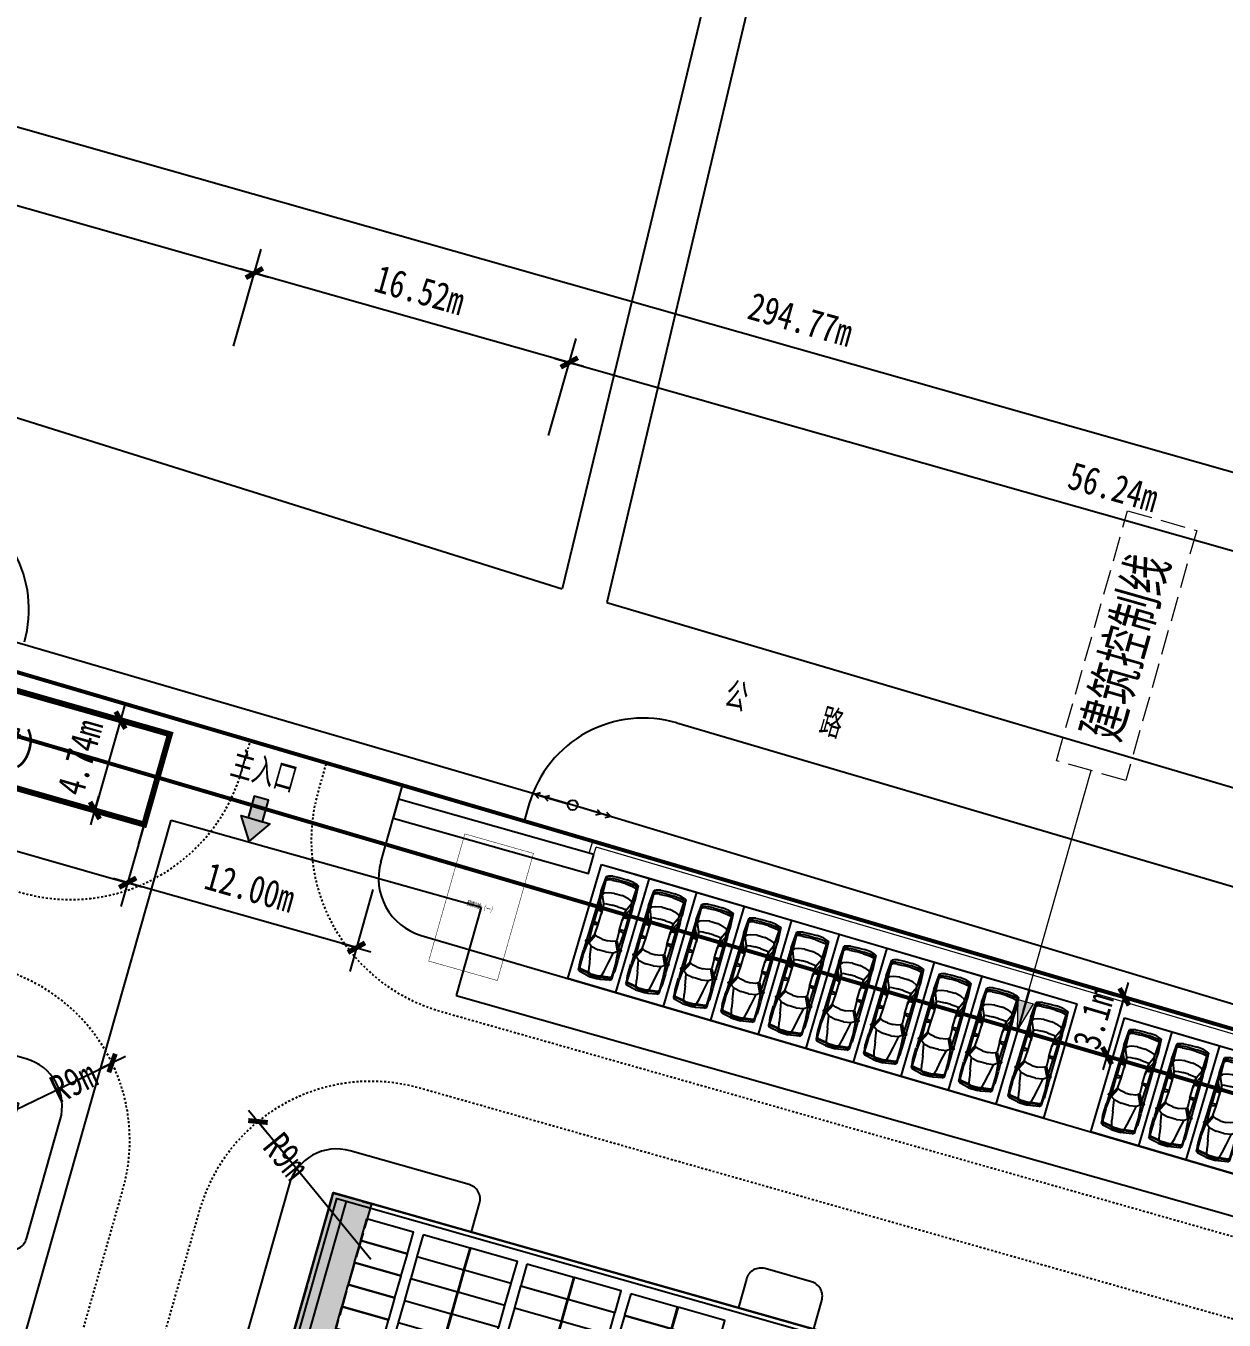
# Model space of a CAD drawing. Header units: millimetres. Extents: x 221342 to 221936, y -165780 to -165359.
# Drawn here: x 221606.5 to 221667, y -165521 to -165455.7 of the extents above; entities that cross this region are included whole.
import ezdxf
from ezdxf.enums import TextEntityAlignment as Align

# ---------------------------------------------------------------- set-up
doc = ezdxf.new("R2010")
doc.units = ezdxf.units.MM
for name, pattern in [('CENTER', [5.08, 3.175, -0.635, 0.635, -0.635]), ('DASH', [0.35, 0.25, -0.1]), ('DASHED', [1.524, 1.27, -0.254])]:
    doc.linetypes.add(name, pattern=pattern)
doc.layers.add('0-道路', color=22, linetype='Continuous', lineweight=0)
doc.layers.add('地形图', color=250, linetype='Continuous', lineweight=13)
for name, color, linetype in [('biao1', 5, 'Continuous'), ('COLUMN', 220, 'Continuous'), ('DIM_TEXT', 7, 'Continuous'), ('PUB_DIM', 3, 'Continuous'), ('SOLID_HATCH', 251, 'Continuous'), ('WALL', 51, 'Continuous'), ('zt-道路', 240, 'Continuous'), ('单元区域外轮廓', 7, 'ByLayer'), ('屋脊线', 7, 'ByLayer'), ('开关站', 7, 'ByLayer'), ('消防车道', 3, 'Continuous'), ('电缆通道', 7, 'ByLayer'), ('管线及附属设施', 4, 'Continuous'), ('组件', 7, 'ByLayer'), ('轴网标注', 240, 'Continuous'), ('阴影', 8, 'DASHED')]:
    doc.layers.add(name, color=color, linetype=linetype)
doc.styles.add('-仿宋_GB2312', font='', dxfattribs={"width": 0.8})
doc.styles.add('-黑体', font='', dxfattribs={"width": 0.7})
doc.styles.add('Albedo', font='gbenor', dxfattribs={"bigfont": 'gbcbig'})
doc.styles.add('dim_font', font='SIMPLEX.shx', dxfattribs={"width": 0.8})
doc.styles.get('-仿宋_GB2312').set_extended_font_data('FangSong_GB2312')
doc.styles.get('-黑体').set_extended_font_data('SimHei')
doc.dimstyles.new('AXIS150', dxfattribs={"dimscale": 1.5, "dimtxt": 300, "dimasz": 1, "dimexe": 250, "dimexo": 300, "dimgap": 150, "dimtad": 1, "dimdec": 0, "dimtxsty": 'dim_font', "dimblk": '_DIMX', "dimblk1": '_DIMX', "dimblk2": '_DIMX', "dimcen": 2.5, "dimse1": 1, "dimse2": 1, "dimclrt": 9, "dimazin": 3, "dimtfac": 1, "dimtdec": 0, "dimtix": 1, "dimtmove": 2, "dimatfit": 3, "dimldrblk": '_DIMX'})

# ---------------------------------------------------------------- blocks, each defined once
blk = doc.blocks.new('511301')
at = {"layer": '管线及附属设施', "color": 4, "linetype": 'Continuous', "flags": 128}
for points in [[(2, 0), (0.25, 0)], [(1.24, 0.15), (1.5, 0), (1.24, -0.15)], [(1.74, 0.15), (2, 0), (1.74, -0.15)]]:
    blk.add_lwpolyline(points, dxfattribs=at)
blk = doc.blocks.new('604')
at = {"layer": '管线及附属设施', "color": 4, "linetype": 'Continuous'}
blk.add_circle((0, 0), 0.25, dxfattribs=at)
blk = doc.blocks.new('_DIMX')
blk.add_line((-150, 0), (150, 0))
at = {"const_width": 50}
blk.add_lwpolyline([(-70, -70), (70, 70)], dxfattribs=at)
blk = doc.blocks.new('*D134')
at = {"layer": 'Defpoints', "color": 0, "linetype": 'Continuous', "transparency": 16777216}
for p in [(221518.442, -165443.843), (221618.07, -165468.158), (221617.023, -165471.845)]:
    blk.add_point(p, dxfattribs=at)
at = {"layer": '轴网标注', "color": 0, "linetype": 'Continuous', "lineweight": -2, "transparency": 16777216}
for p, q in [((221518.442, -165443.843), (221519.831, -165438.953)), ((221519.495, -165440.157), (221618.065, -165468.156)), ((221617.023, -165471.845), (221618.412, -165466.955))]:
    blk.add_line(p, q, dxfattribs=at)
at = {"layer": '轴网标注', "color": 0, "linetype": 'Continuous', "lineweight": -2, "transparency": 16777216, "xscale": 0.005, "yscale": 0.005, "zscale": 0.005}
for p, rotation in [((221519.49, -165440.156), 164.1427629060019), ((221618.07, -165468.158), 344.142762906002)]:
    blk.add_blockref('_DIMX', p, dxfattribs=dict(at, rotation=rotation))
at = {"layer": '轴网标注', "color": 9, "linetype": 'Continuous', "transparency": 16777216, "insert": (221569.176, -165452.762), "char_height": 1.4, "attachment_point": 5, "rotation": 344.14276, "style": '-仿宋_GB2312'}
blk.add_mtext('\\A1;102.48m', dxfattribs=at)
blk = doc.blocks.new('*D136')
at = {"layer": 'Defpoints', "color": 0, "linetype": 'Continuous', "transparency": 16777216}
for p in [(221618.07, -165468.158), (221617.023, -165471.845), (221632.914, -165476.359)]:
    blk.add_point(p, dxfattribs=at)
at = {"layer": '轴网标注', "color": 0, "linetype": 'Continuous', "lineweight": -2, "transparency": 16777216}
for p, q in [((221617.023, -165471.845), (221618.412, -165466.955)), ((221633.957, -165472.67), (221618.075, -165468.159)), ((221632.914, -165476.359), (221634.303, -165471.469))]:
    blk.add_line(p, q, dxfattribs=at)
at = {"layer": '轴网标注', "color": 0, "linetype": 'Continuous', "lineweight": -2, "transparency": 16777216, "xscale": 0.005, "yscale": 0.005, "zscale": 0.005}
for p, rotation in [((221618.07, -165468.158), 164.1427629060019), ((221633.961, -165472.671), 344.142762906002)]:
    blk.add_blockref('_DIMX', p, dxfattribs=dict(at, rotation=rotation))
at = {"layer": '轴网标注', "color": 9, "linetype": 'Continuous', "transparency": 16777216, "insert": (221626.412, -165469.02), "char_height": 1.4, "attachment_point": 5, "rotation": 344.14276, "style": '-仿宋_GB2312'}
blk.add_mtext('\\A1;16.52m', dxfattribs=at)
blk = doc.blocks.new('*D137')
at = {"layer": 'Defpoints', "color": 0, "linetype": 'Continuous', "transparency": 16777216}
for p in [(221501.364, -165438.992), (221787.009, -165512.174), (221784.918, -165519.536)]:
    blk.add_point(p, dxfattribs=at)
at = {"layer": '轴网标注', "color": 0, "linetype": 'Continuous', "lineweight": -2, "transparency": 16777216}
for p, q in [((221501.364, -165438.992), (221503.797, -165430.428)), ((221503.46, -165431.631), (221787.004, -165512.172)), ((221784.918, -165519.536), (221787.351, -165510.971))]:
    blk.add_line(p, q, dxfattribs=at)
at = {"layer": '轴网标注', "color": 0, "linetype": 'Continuous', "lineweight": -2, "transparency": 16777216, "xscale": 0.005, "yscale": 0.005, "zscale": 0.005}
for p, rotation in [((221503.455, -165431.63), 164.1427629060019), ((221787.009, -165512.174), 344.142762906002)]:
    blk.add_blockref('_DIMX', p, dxfattribs=dict(at, rotation=rotation))
at = {"layer": '轴网标注', "color": 9, "linetype": 'Continuous', "transparency": 16777216, "insert": (221645.628, -165470.507), "char_height": 1.4, "attachment_point": 5, "rotation": 344.14276, "style": '-仿宋_GB2312'}
blk.add_mtext('\\A1;294.77m', dxfattribs=at)
blk = doc.blocks.new('zjt')
at = {"layer": 'COLUMN', "linetype": 'Continuous'}
h = blk.add_hatch(color=220, dxfattribs=at)
h.paths.add_polyline_path([(517098695, 382777822), (517098695, 382776322), (517099820, 382777072)])
h.paths.add_polyline_path([(517097570, 382777447), (517097570, 382776697), (517098695, 382776697), (517098695, 382777447)])
at = {"layer": 'COLUMN', "color": 220, "linetype": 'Continuous', "flags": 128}
blk.add_lwpolyline([(517099820, 382777072), (517098695, 382776322), (517098695, 382777822), (517099820, 382777072)], dxfattribs=at)
blk.add_lwpolyline([(517098695, 382777447), (517097570, 382777447), (517097570, 382776697), (517098695, 382776697)], close=True, dxfattribs=at)
blk = doc.blocks.new('*D171')
at = {"layer": 'Defpoints', "color": 0, "linetype": 'Continuous', "transparency": 16777216}
for p in [(221610.64, -165490.531), (221609.345, -165495.09), (221610.024, -165495.283)]:
    blk.add_point(p, dxfattribs=at)
at = {"layer": '轴网标注', "color": 0, "linetype": 'Continuous', "lineweight": -2, "transparency": 16777216}
for p, q in [((221611.32, -165490.724), (221610.024, -165495.283)), ((221610.64, -165490.531), (221612.522, -165491.065)), ((221611.321, -165490.719), (221611.322, -165490.714)), ((221609.345, -165495.09), (221611.227, -165495.625)), ((221610.023, -165495.288), (221610.022, -165495.293))]:
    blk.add_line(p, q, dxfattribs=at)
at = {"layer": '轴网标注', "color": 0, "linetype": 'Continuous', "lineweight": -2, "transparency": 16777216, "xscale": 0.005, "yscale": 0.005, "zscale": 0.005}
for p, rotation in [((221611.32, -165490.724), 254.1427620873107), ((221610.024, -165495.283), 74.14276208731069)]:
    blk.add_blockref('_DIMX', p, dxfattribs=dict(at, rotation=rotation))
at = {"layer": '轴网标注', "color": 9, "linetype": 'Continuous', "transparency": 16777216, "insert": (221609.277, -165492.607), "char_height": 1.4, "attachment_point": 5, "rotation": 74.14276, "style": '-仿宋_GB2312'}
blk.add_mtext('\\A1;4.74m', dxfattribs=at)
blk = doc.blocks.new('*D172')
at = {"layer": 'Defpoints', "color": 0, "linetype": 'Continuous', "transparency": 16777216}
for p in [(221594.795, -165490.957), (221612.514, -165495.99), (221611.679, -165498.927)]:
    blk.add_point(p, dxfattribs=at)
at = {"layer": '轴网标注', "color": 0, "linetype": 'Continuous', "lineweight": -2, "transparency": 16777216}
for p, q in [((221594.795, -165490.957), (221593.619, -165495.096)), ((221593.965, -165493.895), (221611.675, -165498.925)), ((221612.514, -165495.99), (221611.338, -165500.129))]:
    blk.add_line(p, q, dxfattribs=at)
at = {"layer": '轴网标注', "color": 0, "linetype": 'Continuous', "lineweight": -2, "transparency": 16777216, "xscale": 0.005, "yscale": 0.005, "zscale": 0.005}
for p, rotation in [((221593.96, -165493.894), 164.1427629060019), ((221611.679, -165498.927), 344.142762906002)]:
    blk.add_blockref('_DIMX', p, dxfattribs=dict(at, rotation=rotation))
at = {"layer": '轴网标注', "color": 9, "linetype": 'Continuous', "transparency": 16777216, "insert": (221603.216, -165495.015), "char_height": 1.4, "attachment_point": 5, "rotation": 344.14276, "style": '-仿宋_GB2312'}
blk.add_mtext('\\A1;18.42m', dxfattribs=at)
blk = doc.blocks.new('*D149')
at = {"layer": 'Defpoints', "color": 0, "linetype": 'Continuous', "transparency": 16777216}
for p in [(221660.608, -165504.285), (221659.735, -165507.26), (221661.095, -165507.659)]:
    blk.add_point(p, dxfattribs=at)
at = {"layer": '轴网标注', "color": 0, "linetype": 'Continuous', "lineweight": -2, "transparency": 16777216}
for p, q in [((221660.608, -165504.285), (221663.167, -165505.037)), ((221661.967, -165504.689), (221661.096, -165507.654)), ((221659.735, -165507.26), (221662.294, -165508.011))]:
    blk.add_line(p, q, dxfattribs=at)
at = {"layer": '轴网标注', "color": 0, "linetype": 'Continuous', "lineweight": -2, "transparency": 16777216, "xscale": 0.005, "yscale": 0.005, "zscale": 0.005}
for p, rotation in [((221661.968, -165504.684), 73.63634582633532), ((221661.095, -165507.659), 253.6363458263354)]:
    blk.add_blockref('_DIMX', p, dxfattribs=dict(at, rotation=rotation))
at = {"layer": '轴网标注', "color": 9, "linetype": 'Continuous', "transparency": 16777216, "insert": (221660.44, -165505.79), "char_height": 1.4, "attachment_point": 5, "rotation": 73.63635, "style": '-仿宋_GB2312'}
blk.add_mtext('\\A1;3.1m', dxfattribs=at)
blk = doc.blocks.new('_F27')
for p, q in [((-2489, 522), (-2426, 736)), ((-2426, 736), (-2389, 824)), ((-2389, 824), (-1610, 874)), ((-2389, 824), (-1560, 874)), ((-2264, 812), (-2389, 824)), ((-2326, 736), (-2364, 522)), ((-2326, 736), (-2351, 596)), ((-2326, 736), (-2288, 811)), ((-2200, 786), (-2288, 811)), ((-2276, 522), (-2238, 736)), ((-2200, 786), (-2238, 736)), ((-1560, 874), (-2212, 815)), ((-2208, 815), (-2211, 814)), ((-1660, 862), (-2208, 815)), ((-1446, 761), (-2200, 786)), ((-1560, 874), (-1660, 862)), ((-1622, 510), (-1547, 698)), ((-1617, 869), (-1620, 866)), ((-1208, 874), (-1610, 874)), ((-1547, 698), (-1446, 761)), ((-1145, 799), (-1446, 761)), ((-1019, 572), (-1446, 761)), ((-1208, 874), (980, 889)), ((-1145, 799), (-682, 557)), ((-1145, 799), (124, 799)), ((-743, 849), (-793, 874)), ((-730, 799), (-743, 849)), ((-630, 555), (-730, 799)), ((-642, 799), (-605, 554)), ((-2, 547), (-27, 877)), ((124, 799), (61, 547)), ((941, 773), (124, 799)), ((564, 572), (941, 773)), ((1079, 748), (614, 522)), ((941, 773), (941, 874)), ((983, 777), (941, 773)), ((941, 773), (987, 765)), ((980, 902), (995, 790)), ((980, 790), (980, 898)), ((995, 790), (980, 790)), ((980, 790), (992, 746)), ((984, 905), (1020, 939)), ((992, 746), (1021, 747)), ((995, 790), (1022, 746)), ((1022, 748), (995, 790)), ((1021, 747), (1022, 748)), ((1053, 768), (1022, 746)), ((1036, 935), (1062, 857)), ((1036, 756), (1079, 748)), ((1051, 889), (1497, 893)), ((1057, 776), (1062, 857)), ((1770, 849), (1058, 784)), ((1204, 585), (1079, 748)), ((1506, 899), (2121, 899)), ((2461, 849), (1770, 849)), ((2272, 876), (2121, 899)), ((2272, 876), (2272, 874)), ((2437, 851), (2272, 876)), ((2511, 874), (2287, 874)), ((2398, 849), (2461, 773)), ((2437, 850), (2433, 851)), ((2498, 773), (2436, 849)), ((2511, 874), (2450, 850)), ((2461, 773), (2523, 321)), ((2561, 321), (2498, 773)), ((2599, 773), (2511, 874)), ((2599, 773), (2687, 321)), ((-2489, 522), (-2514, 196)), ((-2514, -206), (-2514, 196)), ((-2364, 522), (-2389, 196)), ((-2389, -206), (-2389, 196)), ((-2351, 594), (-2351, 596)), ((-2301, 196), (-2276, 522)), ((-2301, 196), (-2301, -206)), ((-1622, 510), (-1685, 196)), ((-1685, -206), (-1685, 196)), ((-1082, 145), (-1070, 371)), ((-1082, 145), (-1082, -156)), ((-1070, 371), (-1057, 510)), ((-1019, 572), (-1057, 510)), ((-680, 556), (-1019, 572)), ((-1019, 572), (-479, 547)), ((-680, 556), (-630, 555)), ((-605, 554), (-630, 555)), ((-479, 547), (-605, 554)), ((61, 547), (-479, 547)), ((61, 547), (564, 572)), ((564, 572), (614, 522)), ((614, 522), (677, 371)), ((677, 371), (714, 145)), ((714, -156), (714, 145)), ((1795, 472), (1204, 585)), ((1280, 196), (1204, 585)), ((1280, 196), (1280, -206)), ((2222, 397), (1795, 472)), ((2523, 321), (2222, 397)), ((2523, 321), (2586, 321)), ((2523, 321), (2561, 196)), ((2580, 196), (2542, 321)), ((2561, 196), (2561, -206)), ((2611, 196), (2574, 321)), ((2580, 321), (2618, 196)), ((2580, 196), (2580, -206)), ((2611, 196), (2611, -206)), ((2618, -206), (2618, 196)), ((2687, 321), (2699, 196)), ((2699, -206), (2699, 196)), ((-2489, -533), (-2514, -206)), ((-2489, -533), (-2426, -747)), ((-2389, -206), (-2364, -533)), ((-2326, -747), (-2364, -533)), ((-2351, -607), (-2351, -605)), ((-2351, -607), (-2326, -747)), ((-2276, -533), (-2301, -206)), ((-2276, -533), (-2238, -747)), ((-1685, -206), (-1622, -520)), ((-1622, -520), (-1547, -709)), ((-1019, -583), (-1446, -772)), ((-682, -568), (-1145, -809)), ((-1070, -382), (-1082, -156)), ((-1057, -520), (-1070, -382)), ((-1019, -583), (-1057, -520)), ((-479, -558), (-1019, -583)), ((-1019, -583), (-680, -567)), ((-730, -809), (-630, -566)), ((-680, -567), (-682, -568)), ((-680, -567), (-630, -566)), ((-605, -565), (-642, -809)), ((-630, -566), (-605, -565)), ((-605, -565), (-479, -558)), ((61, -558), (-479, -558)), ((-2, -558), (-27, -884)), ((61, -558), (124, -809)), ((564, -583), (61, -558)), ((614, -533), (564, -583)), ((564, -583), (941, -784)), ((677, -382), (614, -533)), ((1079, -759), (614, -533)), ((714, -156), (677, -382)), ((1204, -596), (1079, -759)), ((1204, -596), (1280, -206)), ((1795, -483), (1204, -596)), ((1795, -483), (2222, -407)), ((2523, -332), (2222, -407)), ((2523, -332), (2461, -784)), ((2561, -332), (2498, -784)), ((2523, -332), (2561, -206)), ((2586, -332), (2523, -332)), ((2580, -206), (2542, -332)), ((2618, -6), (2561, -6)), ((2574, -332), (2611, -206)), ((2618, -206), (2580, -332)), ((2687, -332), (2599, -784)), ((2687, -332), (2699, -206)), ((-2426, -747), (-2389, -835)), ((-2389, -835), (-2264, -823)), ((-1560, -885), (-2389, -835)), ((-1610, -885), (-2389, -835)), ((-2326, -747), (-2288, -822)), ((-2288, -822), (-2200, -797)), ((-2200, -797), (-2238, -747)), ((-2212, -826), (-1560, -885)), ((-2208, -826), (-2211, -825)), ((-1660, -872), (-2208, -826)), ((-1446, -772), (-2200, -797)), ((-1560, -885), (-1660, -872)), ((-1621, -877), (-1617, -880)), ((-1610, -885), (-1208, -885)), ((-1547, -709), (-1446, -772)), ((-1145, -809), (-1446, -772)), ((-1208, -885), (980, -900)), ((-1145, -809), (124, -809)), ((-743, -860), (-793, -885)), ((-743, -860), (-730, -809)), ((941, -784), (124, -809)), ((987, -776), (941, -784)), ((983, -788), (941, -784)), ((941, -885), (941, -784)), ((992, -757), (980, -800)), ((995, -800), (980, -800)), ((995, -800), (980, -913)), ((980, -909), (980, -800)), ((984, -916), (1020, -950)), ((992, -757), (1021, -758)), ((995, -800), (1022, -757)), ((1022, -758), (995, -800)), ((1021, -758), (1022, -758)), ((1022, -757), (1053, -779)), ((1036, -767), (1079, -759)), ((1036, -946), (1062, -867)), ((1051, -901), (1497, -904)), ((1057, -787), (1062, -867)), ((1770, -860), (1058, -795)), ((2121, -910), (1506, -910)), ((1770, -860), (2461, -860)), ((2121, -910), (2272, -887)), ((2270, -887), (2121, -910)), ((2437, -861), (2272, -887)), ((2272, -885), (2272, -887)), ((2285, -885), (2511, -885)), ((2398, -860), (2461, -784)), ((2436, -860), (2498, -784)), ((2437, -861), (2436, -860)), ((2450, -861), (2511, -885)), ((2599, -784), (2511, -885))]:
    blk.add_line(p, q)
for centre, start, end in [((990, 898), 132.96497, 179.74535), ((1027, 932), 18.15727, 132.96497), ((1047, 776), 305.15418, 356.86364), ((990, -909), 180.25465, 227.03503), ((1027, -942), 227.03503, 341.84273), ((1047, -787), 3.17983, 54.84582)]:
    blk.add_arc(centre, 10, start, end)
at = {"width": 0.8, "flags": 9}
for tag in ['XSIZE', 'YSIZE']:
    blk.add_attdef(tag, (0, 0), '', height=0.5, dxfattribs=at)
blk = doc.blocks.new('*D123')
at = {"layer": 'Defpoints', "color": 0, "linetype": 'Continuous', "transparency": 16777216}
for p in [(221612.514, -165495.99), (221611.679, -165498.927), (221624.057, -165499.269)]:
    blk.add_point(p, dxfattribs=at)
at = {"layer": '轴网标注', "color": 0, "linetype": 'Continuous', "lineweight": -2, "transparency": 16777216}
for p, q in [((221612.514, -165495.99), (221611.338, -165500.129)), ((221623.218, -165502.204), (221611.684, -165498.928)), ((221624.057, -165499.269), (221622.881, -165503.408))]:
    blk.add_line(p, q, dxfattribs=at)
at = {"layer": '轴网标注', "color": 0, "linetype": 'Continuous', "lineweight": -2, "transparency": 16777216, "xscale": 0.005, "yscale": 0.005, "zscale": 0.005}
for p, rotation in [((221611.679, -165498.927), 164.1427629060019), ((221623.223, -165502.206), 344.142762906002)]:
    blk.add_blockref('_DIMX', p, dxfattribs=dict(at, rotation=rotation))
at = {"layer": '轴网标注', "color": 9, "linetype": 'Continuous', "transparency": 16777216, "insert": (221617.847, -165499.171), "char_height": 1.4, "attachment_point": 5, "rotation": 344.14276, "style": '-仿宋_GB2312'}
blk.add_mtext('\\A1;12.00m', dxfattribs=at)
blk = doc.blocks.new('*D118')
at = {"layer": 'Defpoints', "color": 0, "linetype": 'Continuous', "transparency": 16777216}
for p in [(221632.914, -165476.359), (221688.061, -165488.039), (221687.014, -165491.726)]:
    blk.add_point(p, dxfattribs=at)
at = {"layer": '轴网标注', "color": 0, "linetype": 'Continuous', "lineweight": -2, "transparency": 16777216}
for p, q in [((221632.914, -165476.359), (221634.303, -165471.469)), ((221633.966, -165472.673), (221688.056, -165488.037)), ((221687.014, -165491.726), (221688.403, -165486.836))]:
    blk.add_line(p, q, dxfattribs=at)
at = {"layer": '轴网标注', "color": 0, "linetype": 'Continuous', "lineweight": -2, "transparency": 16777216, "xscale": 0.005, "yscale": 0.005, "zscale": 0.005}
for p, rotation in [((221633.961, -165472.671), 164.1427629060019), ((221688.061, -165488.039), 344.142762906002)]:
    blk.add_blockref('_DIMX', p, dxfattribs=dict(at, rotation=rotation))
at = {"layer": '轴网标注', "color": 9, "linetype": 'Continuous', "transparency": 16777216, "insert": (221661.408, -165478.96), "char_height": 1.4, "attachment_point": 5, "rotation": 344.14276, "style": '-仿宋_GB2312'}
blk.add_mtext('\\A1;56.24m', dxfattribs=at)
blk = doc.blocks.new('*D96')
at = {"layer": 'Defpoints', "color": 0, "linetype": 'Continuous', "transparency": 16777216}
for p in [(221610.891, -165508.027), (221602.786, -165511.939)]:
    blk.add_point(p, dxfattribs=at)
at = {"layer": '轴网标注', "color": 0, "linetype": 'Continuous', "lineweight": -2, "transparency": 16777216}
for p, q in [((221602.786, -165511.939), (221610.891, -165508.027)), ((221610.895, -165508.024), (221610.9, -165508.022))]:
    blk.add_line(p, q, dxfattribs=at)
at = {"layer": '轴网标注', "color": 0, "linetype": 'Continuous', "lineweight": -2, "transparency": 16777216, "xscale": 0.005, "yscale": 0.005, "zscale": 0.005, "rotation": 205.767396178951}
blk.add_blockref('_DIMX', (221610.891, -165508.027), dxfattribs=at)
at = {"layer": '轴网标注', "color": 9, "linetype": 'Continuous', "transparency": 16777216, "insert": (221608.948, -165508.965), "char_height": 1.4, "attachment_point": 5, "rotation": 25.7674, "style": '-仿宋_GB2312'}
blk.add_mtext('\\A1;R9m', dxfattribs=at)
blk = doc.blocks.new('*D97')
at = {"layer": 'Defpoints', "color": 0, "linetype": 'Continuous', "transparency": 16777216}
for p in [(221618.254, -165510.98), (221623.948, -165517.95)]:
    blk.add_point(p, dxfattribs=at)
at = {"layer": '轴网标注', "color": 0, "linetype": 'Continuous', "lineweight": -2, "transparency": 16777216}
for p, q in [((221618.251, -165510.977), (221618.248, -165510.973)), ((221623.948, -165517.95), (221618.254, -165510.98))]:
    blk.add_line(p, q, dxfattribs=at)
at = {"layer": '轴网标注', "color": 0, "linetype": 'Continuous', "lineweight": -2, "transparency": 16777216, "xscale": 0.005, "yscale": 0.005, "zscale": 0.005, "rotation": 309.2465936560822}
blk.add_blockref('_DIMX', (221618.254, -165510.98), dxfattribs=at)
at = {"layer": '轴网标注', "color": 9, "linetype": 'Continuous', "transparency": 16777216, "insert": (221619.687, -165512.734), "char_height": 1.4, "attachment_point": 5, "rotation": 309.24659, "style": '-仿宋_GB2312'}
blk.add_mtext('\\A1;R9m', dxfattribs=at)
blk = doc.blocks.new('*U27')
at = {"layer": '单元区域外轮廓', "color": 2}
for points in [[(2020, 88240, 16249), (58500, 88239, 16249), (58500, 31759, 16249), (2020, 31760, 16249), (2020, 88240, 16249)], [(2020, 88240, 17999), (58500, 88239, 17999), (58500, 31759, 17999), (2020, 31760, 17999), (2020, 88240, 17999)]]:
    blk.add_polyline3d(points, close=True, dxfattribs=at)
at = {"flags": 1}
for tag in ['unit_id', 'unit_name', 'parapet_height', 'ground_elevation', 'is_enable_parapet']:
    blk.add_attdef(tag, (0, 0), '', height=2.5, dxfattribs=at)
blk = doc.blocks.new('*U28')
at = {"layer": '屋脊线', "color": 30}
for p, q in [((30260, 88240, 17629), (2020, 88240, 16249)), ((2020, 88240, 16249), (2020, 31760, 16249))]:
    blk.add_line(p, q, dxfattribs=at)
at = {"flags": 1}
for tag in ['unit_id', 'unit_name']:
    blk.add_attdef(tag, (0, 0), '', height=2.5, dxfattribs=at)
blk = doc.blocks.new('*U29')
at = {"layer": '组件', "color": 0}
blk.add_polyline3d([(0, 0, 0), (0, -113.4, 0), (246.2, -113.4, 12), (246.2, 0, 12)], close=True, dxfattribs=at)
at = {"flags": 1}
for tag in ['mounting-hole-spacing1', 'mounting-hole-spacing2', 'module-material', 'vmpo', 'voco', 'silicon-material', 'panel-length', 'panel-width', 'panel-height', 'userid', 'theme', 'note', 'name', 'pmax', 'company-name', 'id', 'impo', 'isco']:
    blk.add_attdef(tag, (0, 0), '', height=2.5, dxfattribs=at)
blk = doc.blocks.new('*U30')
at = {"layer": '组件', "color": 231}
for p in [(399.9, 8744, 1644.6), (696.1, 8744, 1659), (944.3, 8744, 1671.2), (1240.4, 8744, 1685.6), (1488.6, 8744, 1697.8), (1784.8, 8744, 1712.2), (2033, 8744, 1724.4), (399.9, 8628.6, 1644.6), (696.1, 8628.6, 1659), (944.3, 8628.6, 1671.2), (1240.4, 8628.6, 1685.6), (1488.6, 8628.6, 1697.8), (1784.8, 8628.6, 1712.2), (2033, 8628.6, 1724.4), (399.9, 8513.2, 1644.6), (696.1, 8513.2, 1659), (944.3, 8513.2, 1671.2), (1240.4, 8513.2, 1685.6), (1488.6, 8513.2, 1697.8), (1784.8, 8513.2, 1712.2), (2033, 8513.2, 1724.4), (399.9, 8397.8, 1644.6), (696.1, 8397.8, 1659), (944.3, 8397.8, 1671.2), (1240.4, 8397.8, 1685.6), (1488.6, 8397.8, 1697.8), (1784.8, 8397.8, 1712.2), (2033, 8397.8, 1724.4), (399.9, 8282.4, 1644.6), (696.1, 8282.4, 1659), (944.3, 8282.4, 1671.2), (1240.4, 8282.4, 1685.6), (1488.6, 8282.4, 1697.8), (1784.8, 8282.4, 1712.2), (2033, 8282.4, 1724.4), (399.9, 8167, 1644.6), (696.1, 8167, 1659), (944.3, 8167, 1671.2), (1240.4, 8167, 1685.6), (1488.6, 8167, 1697.8), (1784.8, 8167, 1712.2), (2033, 8167, 1724.4), (399.9, 8051.6, 1644.6), (696.1, 8051.6, 1659), (944.3, 8051.6, 1671.2), (1240.4, 8051.6, 1685.6), (1488.6, 8051.6, 1697.8), (1784.8, 8051.6, 1712.2), (2033, 8051.6, 1724.4), (399.9, 7936.2, 1644.6), (696.1, 7936.2, 1659), (944.3, 7936.2, 1671.2), (1240.4, 7936.2, 1685.6), (1488.6, 7936.2, 1697.8), (1784.8, 7936.2, 1712.2), (2033, 7936.2, 1724.4), (399.9, 7820.8, 1644.6), (696.1, 7820.8, 1659), (944.3, 7820.8, 1671.2), (1240.4, 7820.8, 1685.6), (1488.6, 7820.8, 1697.8), (1784.8, 7820.8, 1712.2), (2033, 7820.8, 1724.4), (399.9, 7705.4, 1644.6), (696.1, 7705.4, 1659), (944.3, 7705.4, 1671.2), (1240.4, 7705.4, 1685.6), (1488.6, 7705.4, 1697.8), (1784.8, 7705.4, 1712.2), (2033, 7705.4, 1724.4), (399.9, 7590, 1644.6), (696.1, 7590, 1659), (944.3, 7590, 1671.2), (1240.4, 7590, 1685.6), (1488.6, 7590, 1697.8), (1784.8, 7590, 1712.2), (2033, 7590, 1724.4), (399.9, 7426.6, 1644.6), (696.1, 7426.6, 1659), (944.3, 7426.6, 1671.2), (1240.4, 7426.6, 1685.6), (1488.6, 7426.6, 1697.8), (1784.8, 7426.6, 1712.2), (2033, 7426.6, 1724.4), (399.9, 7311.2, 1644.6), (696.1, 7311.2, 1659), (944.3, 7311.2, 1671.2), (1240.4, 7311.2, 1685.6), (1488.6, 7311.2, 1697.8), (1784.8, 7311.2, 1712.2), (2033, 7311.2, 1724.4), (399.9, 7195.8, 1644.6), (696.1, 7195.8, 1659), (944.3, 7195.8, 1671.2), (1240.4, 7195.8, 1685.6), (1488.6, 7195.8, 1697.8), (1784.8, 7195.8, 1712.2), (2033, 7195.8, 1724.4), (399.9, 7080.4, 1644.6), (696.1, 7080.4, 1659), (944.3, 7080.4, 1671.2), (1240.4, 7080.4, 1685.6), (1488.6, 7080.4, 1697.8), (1784.8, 7080.4, 1712.2), (2033, 7080.4, 1724.4), (399.9, 6965, 1644.6), (696.1, 6965, 1659), (944.3, 6965, 1671.2), (1240.4, 6965, 1685.6), (1488.6, 6965, 1697.8), (1784.8, 6965, 1712.2), (2033, 6965, 1724.4), (399.9, 6849.6, 1644.6), (696.1, 6849.6, 1659), (944.3, 6849.6, 1671.2), (1240.4, 6849.6, 1685.6), (1488.6, 6849.6, 1697.8), (1784.8, 6849.6, 1712.2), (2033, 6849.6, 1724.4), (399.9, 6734.2, 1644.6), (696.1, 6734.2, 1659), (944.3, 6734.2, 1671.2), (1240.4, 6734.2, 1685.6), (1488.6, 6734.2, 1697.8), (1784.8, 6734.2, 1712.2), (2033, 6734.2, 1724.4), (399.9, 6618.8, 1644.6), (696.1, 6618.8, 1659), (944.3, 6618.8, 1671.2), (1240.4, 6618.8, 1685.6), (1488.6, 6618.8, 1697.8), (1784.8, 6618.8, 1712.2), (2033, 6618.8, 1724.4), (399.9, 6503.4, 1644.6), (696.1, 6503.4, 1659), (944.3, 6503.4, 1671.2), (1240.4, 6503.4, 1685.6), (1488.6, 6503.4, 1697.8), (1784.8, 6503.4, 1712.2), (2033, 6503.4, 1724.4), (399.9, 6388, 1644.6), (696.1, 6388, 1659), (944.3, 6388, 1671.2), (1240.4, 6388, 1685.6), (1488.6, 6388, 1697.8), (1784.8, 6388, 1712.2), (2033, 6388, 1724.4), (399.9, 6272.6, 1644.6), (696.1, 6272.6, 1659), (944.3, 6272.6, 1671.2), (1240.4, 6272.6, 1685.6), (1488.6, 6272.6, 1697.8), (1784.8, 6272.6, 1712.2), (2033, 6272.6, 1724.4), (399.9, 6109.2, 1644.6), (696.1, 6109.2, 1659), (944.3, 6109.2, 1671.2), (399.9, 5993.8, 1644.6), (696.1, 5993.8, 1659), (944.3, 5993.8, 1671.2), (399.9, 5878.4, 1644.6), (696.1, 5878.4, 1659), (944.3, 5878.4, 1671.2), (399.9, 5763, 1644.6), (696.1, 5763, 1659), (944.3, 5763, 1671.2), (399.9, 5647.6, 1644.6), (696.1, 5647.6, 1659), (944.3, 5647.6, 1671.2), (399.9, 5532.2, 1644.6), (696.1, 5532.2, 1659), (944.3, 5532.2, 1671.2), (399.9, 5416.8, 1644.6), (696.1, 5416.8, 1659), (944.3, 5416.8, 1671.2), (399.9, 5301.4, 1644.6), (696.1, 5301.4, 1659), (944.3, 5301.4, 1671.2), (399.9, 5186, 1644.6), (696.1, 5186, 1659), (944.3, 5186, 1671.2), (399.9, 5070.6, 1644.6), (696.1, 5070.6, 1659), (944.3, 5070.6, 1671.2), (399.9, 4955.2, 1644.6), (696.1, 4955.2, 1659), (944.3, 4955.2, 1671.2), (399.9, 4791.8, 1644.6), (399.9, 4676.4, 1644.6), (399.9, 4561, 1644.6), (399.9, 4445.6, 1644.6), (399.9, 4330.2, 1644.6), (399.9, 4214.8, 1644.6), (399.9, 4099.4, 1644.6), (399.9, 3984, 1644.6), (399.9, 3868.6, 1644.6), (399.9, 3753.2, 1644.6), (399.9, 3637.8, 1644.6)]:
    blk.add_blockref('*U29', p, dxfattribs=at)
at = {"layer": '组件', "color": 202}
for p in [(1240.4, 6109.2, 1685.6), (1488.6, 6109.2, 1697.8), (1784.8, 6109.2, 1712.2), (2033, 6109.2, 1724.4), (1240.4, 5993.8, 1685.6), (1488.6, 5993.8, 1697.8), (1784.8, 5993.8, 1712.2), (2033, 5993.8, 1724.4), (1240.4, 5878.4, 1685.6), (1488.6, 5878.4, 1697.8), (1784.8, 5878.4, 1712.2), (2033, 5878.4, 1724.4), (1240.4, 5763, 1685.6), (1488.6, 5763, 1697.8), (1784.8, 5763, 1712.2), (2033, 5763, 1724.4), (1240.4, 5647.6, 1685.6), (1488.6, 5647.6, 1697.8), (1784.8, 5647.6, 1712.2), (2033, 5647.6, 1724.4), (1240.4, 5532.2, 1685.6), (1488.6, 5532.2, 1697.8), (1784.8, 5532.2, 1712.2), (2033, 5532.2, 1724.4), (1240.4, 5416.8, 1685.6), (1488.6, 5416.8, 1697.8), (1784.8, 5416.8, 1712.2), (2033, 5416.8, 1724.4), (1240.4, 5301.4, 1685.6), (1488.6, 5301.4, 1697.8), (1784.8, 5301.4, 1712.2), (2033, 5301.4, 1724.4), (1240.4, 5186, 1685.6), (1488.6, 5186, 1697.8), (1784.8, 5186, 1712.2), (2033, 5186, 1724.4), (1240.4, 5070.6, 1685.6), (1488.6, 5070.6, 1697.8), (1784.8, 5070.6, 1712.2), (2033, 5070.6, 1724.4), (1240.4, 4955.2, 1685.6), (1488.6, 4955.2, 1697.8), (1784.8, 4955.2, 1712.2), (2033, 4955.2, 1724.4), (696.1, 4791.8, 1659), (944.3, 4791.8, 1671.2), (1240.4, 4791.8, 1685.6), (1488.6, 4791.8, 1697.8), (1784.8, 4791.8, 1712.2), (2033, 4791.8, 1724.4), (696.1, 4676.4, 1659), (944.3, 4676.4, 1671.2), (1240.4, 4676.4, 1685.6), (1488.6, 4676.4, 1697.8), (1784.8, 4676.4, 1712.2), (2033, 4676.4, 1724.4), (696.1, 4561, 1659), (944.3, 4561, 1671.2), (1240.4, 4561, 1685.6), (1488.6, 4561, 1697.8), (1784.8, 4561, 1712.2), (2033, 4561, 1724.4), (696.1, 4445.6, 1659), (944.3, 4445.6, 1671.2), (1240.4, 4445.6, 1685.6), (1488.6, 4445.6, 1697.8), (1784.8, 4445.6, 1712.2), (2033, 4445.6, 1724.4), (696.1, 4330.2, 1659), (944.3, 4330.2, 1671.2), (1240.4, 4330.2, 1685.6), (1488.6, 4330.2, 1697.8), (1784.8, 4330.2, 1712.2), (2033, 4330.2, 1724.4), (696.1, 4214.8, 1659), (944.3, 4214.8, 1671.2), (1240.4, 4214.8, 1685.6), (1488.6, 4214.8, 1697.8), (1784.8, 4214.8, 1712.2), (2033, 4214.8, 1724.4), (696.1, 4099.4, 1659), (944.3, 4099.4, 1671.2), (1240.4, 4099.4, 1685.6), (1488.6, 4099.4, 1697.8), (1784.8, 4099.4, 1712.2), (2033, 4099.4, 1724.4), (696.1, 3984, 1659), (944.3, 3984, 1671.2), (1240.4, 3984, 1685.6), (1488.6, 3984, 1697.8), (1784.8, 3984, 1712.2), (2033, 3984, 1724.4), (696.1, 3868.6, 1659), (944.3, 3868.6, 1671.2), (1240.4, 3868.6, 1685.6), (1488.6, 3868.6, 1697.8), (1784.8, 3868.6, 1712.2), (2033, 3868.6, 1724.4), (696.1, 3753.2, 1659), (944.3, 3753.2, 1671.2), (1240.4, 3753.2, 1685.6), (1488.6, 3753.2, 1697.8), (1784.8, 3753.2, 1712.2), (2033, 3753.2, 1724.4), (696.1, 3637.8, 1659), (944.3, 3637.8, 1671.2), (1240.4, 3637.8, 1685.6), (1488.6, 3637.8, 1697.8), (1784.8, 3637.8, 1712.2), (2033, 3637.8, 1724.4)]:
    blk.add_blockref('*U29', p, dxfattribs=at)
at = {"flags": 1}
for tag in ['offset-x', 'offset-y', 'mode', 'tilt', 'azimuth', 'align', 'array-mode', 'panel-x', 'panel-y', 'panel-per-row', 'bracket-type', 'bracket-value', 'row-per-array']:
    blk.add_attdef(tag, (0, 0), '', height=2.5, dxfattribs=at)
blk = doc.blocks.new('*U51', base_point=(180, 333.5))
at = {"layer": '开关站', "const_width": 2.5}
blk.add_lwpolyline([(0, 0), (360, 0), (360, 667), (0, 667)], close=True, dxfattribs=at)
at = {"style": 'Albedo'}
blk.add_text('预制舱（一）', height=25, dxfattribs=at).set_placement((180, 333.5), align=Align.MIDDLE_CENTER)

msp = doc.modelspace()

# ---------------------------------------------------------------- hatches: boundary and pattern name
h = msp.add_hatch()
h.set_pattern_fill('DOTS', scale=0.15, angle=-15.857)
h.set_pattern_definition([(344.143, (221595.9987, -165598.90403), (0.1795964, 0.1965312), [0, -0.238125])])
h.paths.add_polyline_path([(221623.974, -165515.134), (221609.575, -165565.826), (221634.002, -165575.797), (221633.772, -165576.604), (221606.64, -165568.897), (221622.065, -165514.592), (221623.974, -165515.134)])
at = {"layer": 'PUB_DIM', "lineweight": 0}
msp.add_hatch(color=20, dxfattribs=at).paths.add_polyline_path([(221656.583, -165506.356), (221656.604, -165504.819), (221657.374, -165505.037)])

# ---------------------------------------------------------------- linework, layer by layer
at = {"color": 1, "linetype": 'CENTER', "ltscale": 0.005, "const_width": 0.2, "flags": 128}
msp.add_lwpolyline([(221603.925, -165580.583), (221610.9, -165556.03), (221478.696, -165518.473), (221496.499, -165456.12), (221779.341, -165539.17), (221785.941, -165632.291), (221603.925, -165580.583)], dxfattribs=at)
at = {"color": 1, "linetype": 'DASH', "ltscale": 0.005, "const_width": 0.2, "flags": 128}
msp.add_lwpolyline([(221484.852, -165520.222), (221501.789, -165460.904), (221776.503, -165541.568), (221782.33, -165623.78), (221605.892, -165573.657)], dxfattribs=at)
at = {"layer": '0-道路', "linetype": 'Continuous'}
for p, q in [((221778.317, -165538.869), (221617.874, -165491.759)), ((221634.972, -165497.442), (221635.145, -165496.83)), ((221635.202, -165497.507), (221635.31, -165497.129)), ((221778.089, -165539.053), (221635.31, -165497.129))]:
    msp.add_line(p, q, dxfattribs=at)
at = {"layer": 'biao1', "color": 5, "linetype": 'Continuous', "flags": 128}
msp.add_lwpolyline([(221827.486, -165551.402), (221789.836, -165541.076), (221745.238, -165527.219), (221696.996, -165513.972), (221634.136, -165495.013), (221560.548, -165473.496), (221480.715, -165450.256)], dxfattribs=at)
at = {"layer": 'DIM_TEXT', "color": 59, "linetype": 'Continuous'}
msp.add_line((221625.352, -165494.709), (221625.079, -165495.671), dxfattribs=at)
at = {"layer": 'PUB_DIM', "color": 20, "lineweight": 0}
msp.add_line((221656.86, -165505.354), (221660.293, -165493.271), dxfattribs=at)
at = {"layer": 'PUB_DIM', "color": 20, "linetype": 'DASH', "lineweight": 0, "ltscale": 5}
msp.add_lwpolyline([(221658.546, -165492.775), (221662.129, -165480.16), (221665.622, -165481.152), (221662.039, -165493.767)], close=True, dxfattribs=at)
at = {"layer": 'PUB_DIM', "color": 20, "lineweight": 0, "flags": 128}
msp.add_lwpolyline([(221656.583, -165506.356), (221656.604, -165504.819), (221657.374, -165505.037), (221656.583, -165506.356)], dxfattribs=at)
at = {"layer": 'SOLID_HATCH', "linetype": 'Continuous'}
for p, q in [((221631.943, -165494.931), (221631.684, -165495.814)), ((221635.145, -165496.83), (221779.341, -165539.17))]:
    msp.add_line(p, q, dxfattribs=at)
at = {"layer": 'WALL', "color": 0, "linetype": 'Continuous', "const_width": 0.3}
msp.add_lwpolyline([(221596.09, -165486.397), (221613.809, -165491.431), (221612.514, -165495.99), (221594.795, -165490.957)], close=True, dxfattribs=at)
at = {"layer": 'WALL', "linetype": 'Continuous'}
msp.add_lwpolyline([(221635.202, -165497.507), (221625.352, -165494.709), (221625.079, -165495.671), (221634.929, -165498.469)], close=True, dxfattribs=at)
at = {"layer": 'WALL', "color": 20, "linetype": 'Continuous'}
msp.add_lwpolyline([(221676.095, -165530.164), (221660.794, -165584.033), (221606.925, -165568.731), (221622.227, -165514.862)], close=True, dxfattribs=at)
at = {"layer": 'WALL', "color": 20, "linetype": 'Continuous', "flags": 128}
msp.add_lwpolyline([(221622.708, -165514.999), (221607.406, -165568.868)], dxfattribs=at)
at = {"layer": 'zt-道路', "linetype": 'Continuous'}
for p, q in [((221527.086, -165450.658), (221633.603, -165484.097)), ((221640.805, -165454.35), (221633.603, -165484.097)), ((221642.977, -165454.775), (221635.858, -165484.792)), ((221635.858, -165484.792), (221791.856, -165530.867)), ((221639.396, -165490.866), (221792.144, -165535.88)), ((221612.24, -165496.952), (221613.809, -165491.431)), ((221624.45, -165497.886), (221625.55, -165494.013)), ((221633.896, -165503.759), (221635.586, -165498.002)), ((221635.586, -165498.002), (221637.985, -165498.706)), ((221637.985, -165498.706), (221640.384, -165499.411)), ((221640.384, -165499.411), (221642.782, -165500.115)), ((221642.782, -165500.115), (221645.181, -165500.819)), ((221645.181, -165500.819), (221647.58, -165501.524)), ((221626.49, -165501.585), (221763.427, -165541.793)), ((221647.58, -165501.524), (221649.979, -165502.228)), ((221649.979, -165502.228), (221652.377, -165502.932)), ((221652.377, -165502.932), (221654.776, -165503.637)), ((221654.776, -165503.637), (221657.175, -165504.341)), ((221657.175, -165504.341), (221659.574, -165505.045)), ((221660.282, -165511.507), (221661.972, -165505.75)), ((221661.972, -165505.75), (221664.371, -165506.454)), ((221664.371, -165506.454), (221666.77, -165507.158)), ((221666.77, -165507.158), (221669.169, -165507.863))]:
    msp.add_line(p, q, dxfattribs=at)
at = {"layer": 'zt-道路', "color": 8, "linetype": 'Continuous'}
for p, q in [((221637.985, -165498.706), (221636.295, -165504.463)), ((221640.384, -165499.411), (221638.693, -165505.168)), ((221642.782, -165500.115), (221641.092, -165505.872)), ((221645.181, -165500.819), (221643.491, -165506.576)), ((221647.58, -165501.524), (221645.89, -165507.281)), ((221649.979, -165502.228), (221648.288, -165507.985)), ((221652.377, -165502.932), (221650.687, -165508.689)), ((221654.776, -165503.637), (221653.086, -165509.394)), ((221657.175, -165504.341), (221655.484, -165510.098)), ((221664.371, -165506.454), (221662.681, -165512.211)), ((221666.77, -165507.158), (221665.079, -165512.915))]:
    msp.add_line(p, q, dxfattribs=at)
at = {"layer": 'zt-道路', "linetype": 'Continuous'}
for points in [[(221635.586, -165498.002), (221659.574, -165505.045), (221657.883, -165510.802), (221633.896, -165503.759)], [(221661.972, -165505.75), (221685.96, -165512.793), (221684.269, -165518.55), (221660.282, -165511.507)]]:
    msp.add_lwpolyline(points, close=True, dxfattribs=at)
for points in [[(221582.852, -165503.429), (221606.17, -165510.052), (221604.192, -165517.016), (221605.635, -165517.426, 0.414214), (221606.573, -165516.903), (221608.278, -165510.9, 0.414214), (221606.557, -165507.812), (221584.201, -165501.462, 0.414214), (221583.262, -165501.986), (221582.852, -165503.429)], [(221642.493, -165520.37), (221646.293, -165521.449), (221646.703, -165520.006, 0.414214), (221646.179, -165519.067), (221643.842, -165518.403, 0.414214), (221642.903, -165518.927), (221642.493, -165520.37)]]:
    msp.add_lwpolyline(points, format="xyb", dxfattribs=at)
at = {"layer": 'zt-道路', "linetype": 'Continuous', "flags": 128}
msp.add_lwpolyline([(221619.822, -165514.179), (221604.52, -165568.048, 0.414214), (221606.242, -165571.136), (221612.244, -165572.841, 0.414214), (221613.183, -165572.318), (221613.593, -165570.875), (221606.629, -165568.897), (221613.252, -165545.579), (221622.061, -165514.566), (221629.026, -165516.544), (221629.436, -165515.101, 0.414214), (221628.912, -165514.163), (221622.91, -165512.458, 0.414214), (221619.822, -165514.179)], format="xyb", dxfattribs=at)
at = {"layer": 'zt-道路', "linetype": 'Continuous'}
for centre, radius, start, end in [((221600.695, -165485.139), 6, 344.14276, 72.50353), ((221637.7, -165496.621), 6, 73.5801, 163.63635), ((221627.336, -165498.706), 3, 164.14276, 253.63635)]:
    msp.add_arc(centre, radius, start, end, dxfattribs=at)
at = {"layer": '单元区域外轮廓', "elevation": 16.249}
msp.add_lwpolyline([(221622.061, -165514.566), (221676.392, -165529.999), (221660.959, -165584.329), (221606.629, -165568.897), (221622.061, -165514.566)], dxfattribs=at)
at = {"layer": '消防车道', "linetype": 'DASH', "ltscale": 0.005, "flags": 128}
for points in [[(221784.526, -165612.333), (221773.347, -165613.205, 0.176369), (221767.742, -165615.755, -0.176369), (221761.514, -165618.589), (221757.289, -165618.918, -0.088882), (221752.726, -165618.463), (221607.144, -165577.11, 0.414214), (221596.027, -165583.308), (221569.25, -165677.579, -0.414214), (221553.192, -165686.532), (221459.883, -165660.028, -0.414214), (221450.93, -165643.97), (221496.971, -165481.882, -0.414214), (221513.029, -165472.929), (221606.338, -165499.434, 0.414214), (221617.454, -165493.235), (221617.874, -165491.759)], [(221784.243, -165608.343), (221778.284, -165608.808, -0.300604), (221769.604, -165603.996, 0.121319), (221766.443, -165600.407), (221762.8, -165597.876, 0.082821), (221758.934, -165596.046), (221736.84, -165589.77, -0.414214), (221730.642, -165578.653), (221738.631, -165550.526, -0.414214), (221749.748, -165544.328), (221763.677, -165548.284), (221762.513, -165552.382), (221774.056, -165555.661), (221777.335, -165544.118), (221765.792, -165540.839), (221764.77, -165544.437), (221627.5, -165505.445, -0.414214), (221621.302, -165494.328), (221621.712, -165492.886)], [(221722.92, -165605.838), (221753.819, -165614.615, 0.088882), (221756.978, -165614.93), (221761.203, -165614.601, 0.705064), (221764.16, -165603.692), (221760.518, -165601.16, 0.082821), (221757.841, -165599.894), (221735.747, -165593.618, -0.414214), (221726.794, -165577.56), (221734.784, -165549.433, 0.414214), (221728.585, -165538.317), (221626.407, -165509.293, 0.414214), (221615.291, -165515.491), (221602.039, -165562.146, 0.414214), (221608.237, -165573.262), (221722.92, -165605.838)]]:
    msp.add_lwpolyline(points, format="xyb", dxfattribs=at)
msp.add_lwpolyline([(221493.765, -165540.746), (221587.074, -165567.251, 0.414214), (221598.191, -165561.053), (221611.443, -165514.398, 0.414214), (221605.245, -165503.282), (221511.936, -165476.777, 0.414214), (221500.819, -165482.975), (221487.567, -165529.63, 0.414214)], format="xyb", close=True, dxfattribs=at)
at = {"layer": '电缆通道', "color": 6}
for points in [[(221578.815, -165619.171, 0.009), (221613.868, -165495.763, -0.001)], [(221613.868, -165495.763, -0.001), (221629.511, -165500.164, 0.009)], [(221629.511, -165500.164, 0.009), (221628.248, -165504.611, -0.001)], [(221628.248, -165504.611, -0.001), (221761.448, -165542.446, -0.001)]]:
    msp.add_polyline3d(points, dxfattribs=at)
at = {"layer": '阴影', "linetype": 'DASHED'}
msp.add_polyline3d([(221623.974, -165515.134, 16.346), (221609.575, -165565.826, 16.346), (221634.002, -165575.797, 17.628), (221633.772, -165576.604, 17.628), (221606.64, -165568.897, 16.249), (221622.065, -165514.592, 16.249), (221623.974, -165515.134, 16.346)], close=True, dxfattribs=at)

# ---------------------------------------------------------------- block references
at = {"layer": 'COLUMN', "color": 220, "linetype": 'Continuous', "xscale": 0.001, "yscale": 0.001, "zscale": 0.001, "rotation": 254.1427625759125}
msp.add_blockref('zjt', (-5299.818, 436515.546), dxfattribs=at)
at = {"layer": 'SOLID_HATCH', "linetype": 'Continuous', "xscale": 0.001, "yscale": 0.001, "zscale": 0.001, "rotation": 253.6363458292389}
for p in [(221635.974, -165501.139), (221638.372, -165501.843), (221640.771, -165502.548), (221643.17, -165503.252), (221645.569, -165503.956), (221647.967, -165504.661), (221650.366, -165505.365), (221652.765, -165506.069), (221655.164, -165506.774), (221657.653, -165507.505), (221662.36, -165508.887), (221664.758, -165509.591), (221667.157, -165510.295)]:
    msp.add_blockref('_F27', p, dxfattribs=at)
at = {"layer": '单元区域外轮廓', "xscale": 0.001, "yscale": 0.001, "zscale": 0.001, "rotation": 344.143}
msp.add_blockref('*U27', (221595.999, -165598.904, -0.001), dxfattribs=at)
at = {"layer": '地形图', "color": 250, "linetype": 'Continuous'}
for name, rotation in [('511301', 163.7015480006749), ('604', 163.2163040006469), ('511301', 343.2162949997728)]:
    msp.add_blockref(name, (221634.136, -165495.013), dxfattribs=dict(at, rotation=rotation))
at = {"layer": '屋脊线', "xscale": 0.001, "yscale": 0.001, "zscale": 0.001, "rotation": 344.143}
msp.add_blockref('*U28', (221595.999, -165598.904, -0.001), dxfattribs=at)
at = {"layer": '开关站', "xscale": 0.01, "yscale": 0.01, "zscale": 0.01, "rotation": 344.143}
msp.add_blockref('*U51', (221629.511, -165500.164, 1.709), dxfattribs=at)
at = {"layer": '组件', "xscale": 0.01, "yscale": 0.01, "zscale": 0.01, "rotation": 344.143}
msp.add_blockref('*U30', (221595.999, -165598.904, -0.001), dxfattribs=at)

# ---------------------------------------------------------------- texts
at = {"layer": 'PUB_DIM', "color": 20, "lineweight": 0, "style": '-黑体', "width": 0.7}
msp.add_text('建筑控制线', height=2, rotation=74.14276, dxfattribs=at).set_placement((221661.634, -165491.899))
at = {"layer": 'PUB_DIM', "color": 5, "lineweight": 0, "style": '-黑体'}
for s, height, width, p in [('公       路', 1.25, 0.65, (221641.721, -165489.92)), ('门卫1(新建)', 1.5, 0.8, (221598.171, -165490.46)), ('主入口', 1.25, 0.65, (221616.805, -165493.422))]:
    msp.add_text(s, height=height, rotation=344.14276, dxfattribs=dict(at, width=width)).set_placement(p)

# ---------------------------------------------------------------- dimensions: what is measured, and where the dimension line sits
at = {"layer": '轴网标注', "color": 77, "linetype": 'Continuous'}
for base, p1, p2, angle, picture, middle in [((221787.009, -165512.174), (221501.364, -165438.992), (221784.918, -165519.536), 344.14276, '*D137', (221645.628, -165470.507)), ((221618.07, -165468.158), (221518.442, -165443.843), (221617.023, -165471.845), 344.14276, '*D134', (221569.176, -165452.762)), ((221618.07, -165468.158), (221632.914, -165476.359), (221617.023, -165471.845), 164.14276, '*D136', (221626.412, -165469.02)), ((221688.061, -165488.039), (221632.914, -165476.359), (221687.014, -165491.726), 344.14276, '*D118', (221661.408, -165478.96)), ((221610.024, -165495.283), (221610.64, -165490.531), (221609.345, -165495.09), 74.14276, '*D171', (221609.277, -165492.607)), ((221611.679, -165498.927), (221594.795, -165490.957), (221612.514, -165495.99), 344.14276, '*D172', (221603.216, -165495.015)), ((221611.679, -165498.927), (221624.057, -165499.269), (221612.514, -165495.99), 164.14276, '*D123', (221617.847, -165499.171))]:
    dim = msp.add_linear_dim(base=base, p1=p1, p2=p2, angle=angle, dimstyle='AXIS150', override={"dimscale": 0.005, "dimtxt": 280, "dimexo": 0, "dimdec": 2, "dimpost": 'm', "dimtxsty": '-仿宋_GB2312', "dimsah": 1, "dimse1": 0, "dimse2": 0}, dxfattribs=at)
    dim.commit()
    dim.dimension.update_dxf_attribs({"geometry": picture, "text_midpoint": middle})
dim = msp.add_linear_dim(base=(221661.095, -165507.659), p1=(221660.608, -165504.285), p2=(221659.735, -165507.26), angle=253.63635, text='3.1m', dimstyle='AXIS150', override={"dimscale": 0.005, "dimtxt": 280, "dimexo": 0, "dimdec": 2, "dimpost": 'm', "dimtxsty": '-仿宋_GB2312', "dimsah": 1, "dimse1": 0, "dimse2": 0}, dxfattribs=at)
dim.commit()
dim.dimension.update_dxf_attribs({"geometry": '*D149', "text_midpoint": (221660.44, -165505.79), "dimtype": 161})
for center, mpoint, picture, middle in [((221602.786, -165511.939), (221610.891, -165508.027), '*D96', (221608.948, -165508.965)), ((221623.948, -165517.95), (221618.254, -165510.98), '*D97', (221619.687, -165512.734))]:
    dim = msp.add_radius_dim(center=center, mpoint=mpoint, dimstyle='AXIS150', override={"dimscale": 0.005, "dimtxt": 280, "dimexo": 0, "dimpost": 'm', "dimtxsty": '-仿宋_GB2312', "dimsah": 1, "dimse1": 0, "dimse2": 0}, dxfattribs=at)
    dim.commit()
    dim.dimension.update_dxf_attribs({"geometry": picture, "text_midpoint": middle, "dimtype": 164})

doc.saveas('drawing.dxf')
